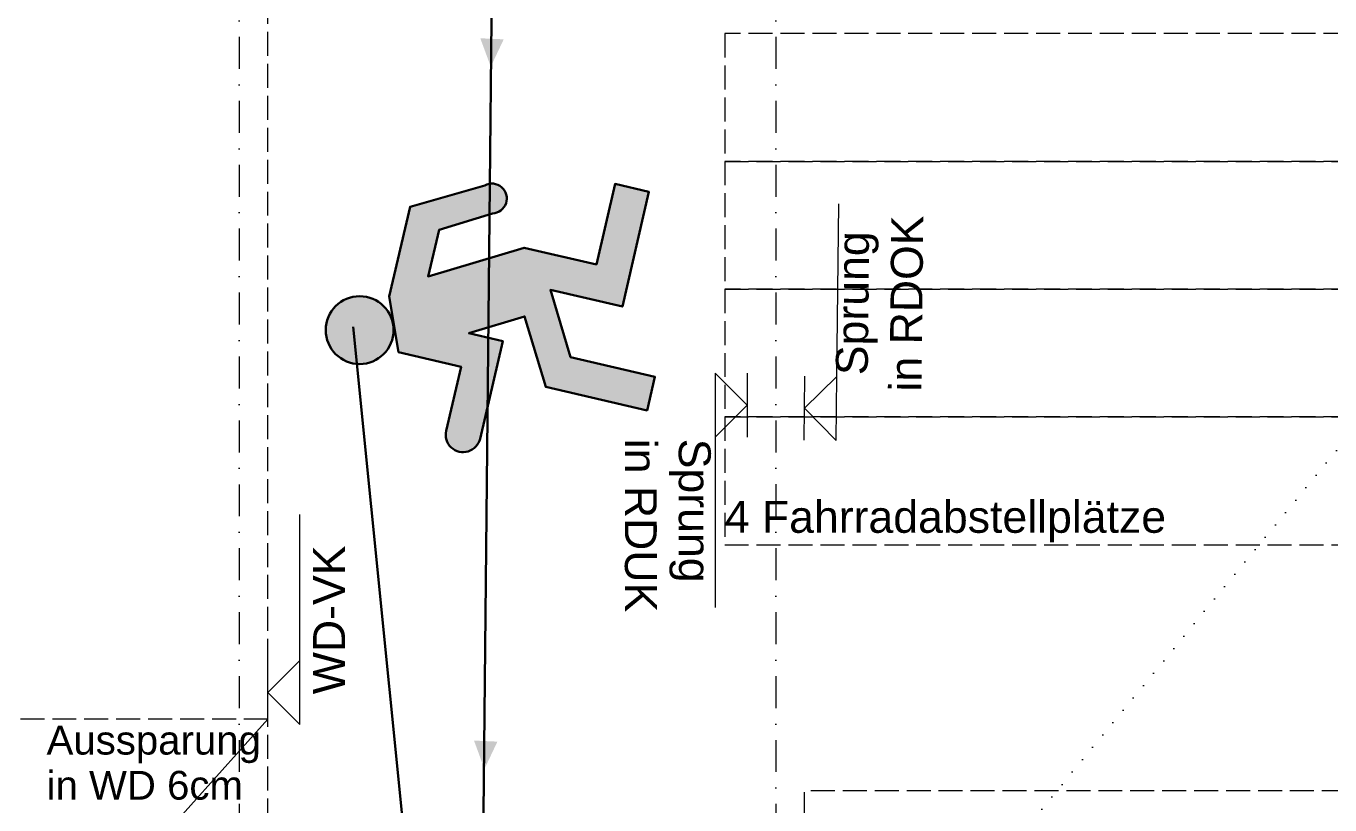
# Model space of a CAD drawing. Header units: millimetres. Extents: x 32522367 to 32638135, y 41424826 to 41540167.
# Drawn here: x 32617142 to 32621224, y 41457498 to 41459936 of the extents above; entities that cross this region are included whole.
import ezdxf
from ezdxf.enums import TextEntityAlignment as Align

# ---------------------------------------------------------------- set-up
doc = ezdxf.new("R2010")
doc.units = ezdxf.units.MM
for name, pattern in [('Punktlinie weit', [0.05, 0, -0.05]), ('Raster', [0.2, 0.1, -0.05, 0, -0.05]), ('Strichlinie eng', [0.1, 0.075, -0.025])]:
    doc.linetypes.add(name, pattern=pattern)
for name, color, linetype in [('000 Achsraster Haupt', 251, 'Continuous'), ('215 DVK darüber', 251, 'Continuous'), ('240 Unterdaemmung', 251, 'Continuous'), ('571 Fahrrad Stellplaetze', 251, 'Continuous'), ('955 Polierplan Beschriftung', 251, 'Continuous')]:
    doc.layers.add(name, color=color, linetype=linetype)
for name, color, linetype, lineweight in [('000 Achsraster Haupt_Stift_Nr__1', 251, 'Continuous', 13), ('215 DVK darüber_Stift_Nr__17', 251, 'Continuous', 18), ('240 Unterdaemmung_Stift_Nr__1', 251, 'Continuous', 13), ('240 Unterdaemmung_Stift_Nr__109', 251, 'Continuous', 13), ('240 Unterdaemmung_Stift_Nr__6', 251, 'Continuous', 13), ('571 Fahrrad Stellplaetze_Stift_Nr__1', 251, 'Continuous', 13), ('915 Allgemein Beschriftung 1_Stift_Nr__1', 251, 'Continuous', 13), ('955 Polierplan Beschriftung_Stift_Nr__1', 251, 'Continuous', 13)]:
    doc.layers.add(name, color=color, linetype=linetype, lineweight=lineweight)
doc.layers.add('E2_LEHR_MENSCH_NATIVE', color=112, linetype='Continuous', lineweight=35, true_color=0x20dd55)
doc.layers.add('E2_LEHR_WEG_B_INTERPRETATION', color=112, linetype='Continuous', lineweight=80, true_color=0x20dd55)
doc.layers.add('E_NACHRTECH', color=3, linetype='Continuous', true_color=0x00fa00)
doc.styles.add('ERSTELLTER_STIL_1', font='arial.ttf')

# ---------------------------------------------------------------- blocks, each defined once
blk = doc.blocks.new('Decke_41', base_point=(65.7298, -3.8396))
at = {"layer": '240 Unterdaemmung_Stift_Nr__6', "color": 7, "linetype": 'Strichlinie eng', "lineweight": 13, "flags": 128}
blk.add_lwpolyline([(73.2908, -6.0591), (75.9582, 3.0274), (75.7183, 3.0978), (75.662, 2.9059), (74.7025, 3.1876), (74.7588, 3.3795), (68.3972, 5.247), (65.7298, -3.8396), (72.0434, -5.693), (72.2353, -5.7493)], dxfattribs=at)
blk = doc.blocks.new('Decke_86', base_point=(74.852, -6.7051))
at = {"layer": '240 Unterdaemmung_Stift_Nr__6', "color": 7, "linetype": 'Strichlinie eng', "lineweight": 13, "flags": 128}
blk.add_lwpolyline([(74.852, -6.7051), (75.1844, -5.5728), (82.5727, -7.7417), (82.2403, -8.8739)], close=True, dxfattribs=at)
blk = doc.blocks.new('Öffnung_199')
at = {"layer": '240 Unterdaemmung_Stift_Nr__1', "color": 7, "linetype": 'Continuous', "lineweight": 13}
for p, q in [((72.5799, -4.5753), (73.2908, -6.0591)), ((72.2353, -5.7493), (73.6354, -4.8852))]:
    blk.add_line(p, q, dxfattribs=at)
at = {"layer": '240 Unterdaemmung_Stift_Nr__6', "color": 7, "linetype": 'Strichlinie eng', "lineweight": 13, "flags": 128}
for points in [[(72.5799, -4.5753), (72.2353, -5.7493)], [(73.6354, -4.8852), (72.5799, -4.5753)], [(73.2908, -6.0591), (73.6354, -4.8852)], [(72.2353, -5.7493), (73.2908, -6.0591)]]:
    blk.add_lwpolyline(points, dxfattribs=at)
blk = doc.blocks.new('Fahrradstellplatz 50x200')
at = {"layer": '571 Fahrrad Stellplaetze_Stift_Nr__1', "color": 7, "linetype": 'Strichlinie eng', "lineweight": 13}
for p, q in [((0, 1.95), (0, 0)), ((0.4, 1.95), (0, 1.95)), ((0.4, 0), (0.4, 1.95)), ((0, 0), (0.4, 0))]:
    blk.add_line(p, q, dxfattribs=at)
blk = doc.blocks.new('Höhenbemaßung_179', base_point=(75.3516, -4.3643))
at = {"layer": '215 DVK darüber_Stift_Nr__17', "color": 190, "linetype": 'Continuous', "lineweight": 18, "true_color": 0x9900ff}
for p, q in [((75.2837, -4.2403), (75.2275, -4.4322)), ((75.3516, -4.3643), (75.2837, -4.2403)), ((75.3797, -4.2684), (75.3235, -4.4603)), ((75.2275, -4.4322), (75.3516, -4.3643)), ((75.2275, -4.4322), (75.0775, -4.9441))]:
    blk.add_line(p, q, dxfattribs=at)
at = {"layer": '215 DVK darüber_Stift_Nr__17', "color": 190, "lineweight": 18, "true_color": 0x9900ff, "char_height": 0.1, "attachment_point": 7, "rotation": 253.6653, "style": 'ERSTELLTER_STIL_1'}
for s, insert in [('\\A1;{\\pql;\\fArial|b0|i0|c0|p0;\\W1.000000;in RDUK}', (74.9536, -4.3569)), ('\\A1;{\\pql;\\fArial|b0|i0|c0|p0;\\W1.000000;Sprung}', (75.088, -4.3962))]:
    blk.add_mtext(s, dxfattribs=dict(at, insert=insert))
blk = doc.blocks.new('Höhenbemaßung_180', base_point=(75.5217, -4.4239))
at = {"layer": '215 DVK darüber_Stift_Nr__17', "color": 190, "linetype": 'Continuous', "lineweight": 18, "true_color": 0x9900ff}
for p, q in [((75.6465, -4.3575), (75.8046, -3.84)), ((75.4925, -4.5196), (75.5509, -4.3283)), ((75.6465, -4.3575), (75.5217, -4.4239)), ((75.5881, -4.5488), (75.6465, -4.3575)), ((75.5217, -4.4239), (75.5881, -4.5488))]:
    blk.add_line(p, q, dxfattribs=at)
at = {"layer": '215 DVK darüber_Stift_Nr__17', "color": 190, "lineweight": 18, "true_color": 0x9900ff, "char_height": 0.1, "attachment_point": 7, "rotation": 73.0149, "style": 'ERSTELLTER_STIL_1'}
for s, insert in [('\\A1;{\\pql;\\fArial|b0|i0|c0|p0;\\W1.000000;Sprung}', (75.7692, -4.3898)), ('\\A1;{\\pql;\\fArial|b0|i0|c0|p0;\\W1.000000;in RDOK}', (75.8887, -4.478))]:
    blk.add_mtext(s, dxfattribs=dict(at, insert=insert))
blk = doc.blocks.new('Höhenbemaßung_197', base_point=(73.6589, -4.8051))
at = {"layer": '215 DVK darüber_Stift_Nr__17', "color": 190, "linetype": 'Continuous', "lineweight": 18, "true_color": 0x9900ff}
for p, q in [((73.7831, -4.7373), (73.9121, -4.2988)), ((73.6307, -4.901), (73.6871, -4.7091)), ((73.7831, -4.7373), (73.6589, -4.8051)), ((73.7266, -4.9292), (73.7831, -4.7373)), ((73.6589, -4.8051), (73.7266, -4.9292))]:
    blk.add_line(p, q, dxfattribs=at)
at = {"layer": '215 DVK darüber_Stift_Nr__17', "color": 190, "lineweight": 18, "true_color": 0x9900ff, "insert": (73.8888, -4.878), "char_height": 0.1, "attachment_point": 7, "rotation": 73.6061, "style": 'ERSTELLTER_STIL_1'}
blk.add_mtext('\\A1;{\\pql;\\fArial|b0|i0|c0|p0;\\W1.000000;WD-VK}', dxfattribs=at)
blk = doc.blocks.new('Etikett_327', base_point=(76.4333, -1.4545))
at = {"layer": '955 Polierplan Beschriftung_Stift_Nr__1', "color": 7, "linetype": 'Punktlinie weit', "lineweight": 13}
blk.add_line((74.6793, -6.6544), (85.3308, 0.5887), dxfattribs=at)
blk = doc.blocks.new('Standard-Rastermarker_19')
at = {"layer": '000 Achsraster Haupt_Stift_Nr__1', "color": 7, "linetype": 'Raster', "lineweight": 13}
blk.add_line((1, 0), (50.0835, 0), dxfattribs=at)
at = {"layer": '000 Achsraster Haupt_Stift_Nr__1', "color": 7, "lineweight": 13, "style": 'ERSTELLTER_STIL_1'}
for tag, p in [('AC_MarkerText_1_0', (-0.3593, -0.0343)), ('AC_MarkerText_1_1', (51.2242, -0.0343))]:
    blk.add_attdef(tag, text='', height=0.15, rotation=90, dxfattribs=at).set_placement(p, align=Align.TOP_CENTER)
blk = doc.blocks.new('98095500')
at = {"color": 18, "lineweight": 30, "true_color": 0x000000}
for points in [[(423921.73, 99168.82), (423956.82, 99168.82), (423956.82, 99202.95), (423984.52, 99214.53), (424033.69, 99214.53), (424053.79, 99178.33)], [(424040.17, 99170.92), (424025.2, 99196.66), (423999.74, 99196.78), (424026.18, 99150.32), (424026.18, 99110.9), (424070.22, 99110.9), (424070.22, 99092.32), (424007.48, 99092.32), (424007.48, 99131.68), (423974.96, 99113.11), (423974.96, 99066.99), (423956.52, 99066.99), (423956.52, 99122.44), (423990.54, 99141.87), (423975.12, 99168.79), (423975.12, 99150.21), (423921.73, 99150.28)]]:
    blk.add_lwpolyline(points, dxfattribs=at)
blk.add_circle((423963.6, 99225.86), 18.08, dxfattribs=at)
for centre, radius, start, end in [((424047.83, 99173.07), 7.96, 195.72991, 41.40047), ((423921.73, 99159.55), 9.27, 89.9849, 270.0151)]:
    blk.add_arc(centre, radius, start, end, dxfattribs=at)
blk = doc.blocks.new('750298750')
h = blk.add_hatch(color=3)
h.paths.add_polyline_path([(426943.63, 99576.9), (426968.12, 99576.79), (426982.52, 99552.02, 1.25347), (426995.63, 99559.16), (426976.28, 99593.98), (426928.98, 99593.98), (426902.34, 99582.83), (426902.34, 99550.01), (426868.58, 99550.01, 1), (426868.59, 99532.17), (426919.94, 99532.11), (426919.94, 99549.98), (426934.78, 99524.08), (426902.06, 99505.39), (426902.06, 99452.05), (426919.79, 99452.05), (426919.79, 99496.41), (426951.07, 99514.28), (426951.07, 99476.42), (427011.43, 99476.42), (427011.43, 99494.29), (426969.06, 99494.29), (426969.06, 99532.21)])
h.paths.add_polyline_path([(426891.47, 99604.88, 1), (426926.25, 99604.88, 1)])
at = {"xscale": 0.9619413167778113, "yscale": 0.9619413167778113, "zscale": 0.9619413167778113}
blk.add_blockref('98095500', (19080.76, 4155.42), dxfattribs=at)
blk = doc.blocks.new('E2_MOL_LEHRPERSON_ZENTRIERT')
blk.add_blockref('750298750', (-426935.55, -99537.16))

msp = doc.modelspace()

# ---------------------------------------------------------------- linework, layer by layer
at = {"layer": 'E2_LEHR_WEG_B_INTERPRETATION', "color": 112, "true_color": 0x20dd55}
for points in [[(32618596.356, 41459809.196), (32618563.671, 41459898.124), (32618636.971, 41459894.793)], [(32618576.59, 41457610.573), (32618543.905, 41457699.501), (32618617.206, 41457696.17)]]:
    msp.add_solid(points, dxfattribs=at)
at = {"layer": 'E_NACHRTECH', "color": 3, "lineweight": 30}
msp.add_lwpolyline([(32618625.75, 41462645.64), (32618566.192, 41456748.691)], dxfattribs=at)
at = {"layer": 'E_NACHRTECH', "color": 4, "lineweight": 30}
msp.add_lwpolyline([(32618165.211, 41458994.991), (32618392.187, 41456734.923)], dxfattribs=at)

# ---------------------------------------------------------------- block references
at = {"layer": '000 Achsraster Haupt', "color": 7, "linetype": 'Continuous', "lineweight": 18, "xscale": 999.9999999999995, "yscale": 999.9999999999995, "zscale": 999.9999999999995, "rotation": 270.0002901272617}
for p in [(32617808.662, 41481712.782), (32619488.662, 41481712.79)]:
    msp.add_blockref('Standard-Rastermarker_19', p, dxfattribs=at)
at = {"layer": '215 DVK darüber', "color": 190, "lineweight": 18, "true_color": 0x9900ff, "xscale": 1000, "yscale": 1000, "zscale": 1000, "rotation": 16.36019999999994}
for name, p in [('Höhenbemaßung_180', (32619578.778, 41458740.191)), ('Höhenbemaßung_179', (32619398.779, 41458749.441)), ('Höhenbemaßung_197', (32617898.783, 41457849.797))]:
    msp.add_blockref(name, p, dxfattribs=at)
at = {"layer": '240 Unterdaemmung', "color": 7, "linetype": 'Strichlinie eng', "lineweight": 13, "xscale": 1000, "yscale": 1000, "zscale": 1000, "rotation": 16.36019999999994}
for name, p in [('Decke_41', (32610018.786, 41456542.741)), ('Decke_86', (32619578.791, 41456362.79))]:
    msp.add_blockref(name, p, dxfattribs=at)
at = {"layer": '240 Unterdaemmung', "color": 7, "linetype": 'Continuous', "lineweight": 13, "xscale": 1000, "yscale": 1000, "zscale": 1000, "rotation": 16.36019999999994}
msp.add_blockref('Öffnung_199', (32545868.865, 41441712.417), dxfattribs=at)
at = {"layer": '571 Fahrrad Stellplaetze', "color": 7, "linetype": 'Continuous', "lineweight": 13, "xscale": 999.9999999999995, "yscale": 999.9999999999995, "zscale": 999.9999999999995, "rotation": 270.0002935152813}
for p in [(32619328.771, 41459912.788), (32619328.773, 41459512.788), (32619328.775, 41459112.788), (32619328.778, 41458712.788)]:
    msp.add_blockref('Fahrradstellplatz 50x200', p, dxfattribs=at)
at = {"layer": '955 Polierplan Beschriftung', "color": 7, "linetype": 'Continuous', "lineweight": 13, "xscale": 1000, "yscale": 1000, "zscale": 1000, "rotation": 16.36019999999994}
msp.add_blockref('Etikett_327', (32619617.067, 41461846.146), dxfattribs=at)
at = {"layer": 'E2_LEHR_MENSCH_NATIVE', "color": 112, "true_color": 0x20dd55, "xscale": 6.107755025382401, "yscale": 6.107755025382401, "rotation": 76.93230151278895}
msp.add_blockref('E2_MOL_LEHRPERSON_ZENTRIERT', (32618625.608, 41459049.8), dxfattribs=at)

# ---------------------------------------------------------------- texts
at = {"layer": '240 Unterdaemmung_Stift_Nr__109', "color": 7, "linetype": 'Continuous', "lineweight": 13, "insert": (32617205.763, 41457745.735), "char_height": 90, "attachment_point": 1, "rotation": 0.000289, "line_spacing_factor": 0.940454, "style": 'ERSTELLTER_STIL_1'}
msp.add_mtext('\\A1;{\\pql;\\fArial|b0|i0|c0|p0;\\W1.000000;Aussparung \\P\\pql;\\fArial|b0|i0|c0|p0;\\W1.000000;in WD\\fArial|b0|i0|c0|p0;\\W1.000000; 6\\fArial|b0|i0|c0|p0;\\W1.000000;cm}', dxfattribs=at)
at = {"layer": '915 Allgemein Beschriftung 1_Stift_Nr__1', "color": 7, "linetype": 'Continuous', "lineweight": 13, "insert": (32619328.78, 41458319.819), "char_height": 100, "attachment_point": 7, "rotation": 0.000289, "style": 'ERSTELLTER_STIL_1'}
msp.add_mtext('\\A1;{\\pql;\\fArial|b0|i0|c0|p0;\\W1.000000;4\\fArial|b0|i0|c0|p0;\\W1.000000; Fahrradabstellplätze}', dxfattribs=at)

doc.saveas('drawing.dxf')
